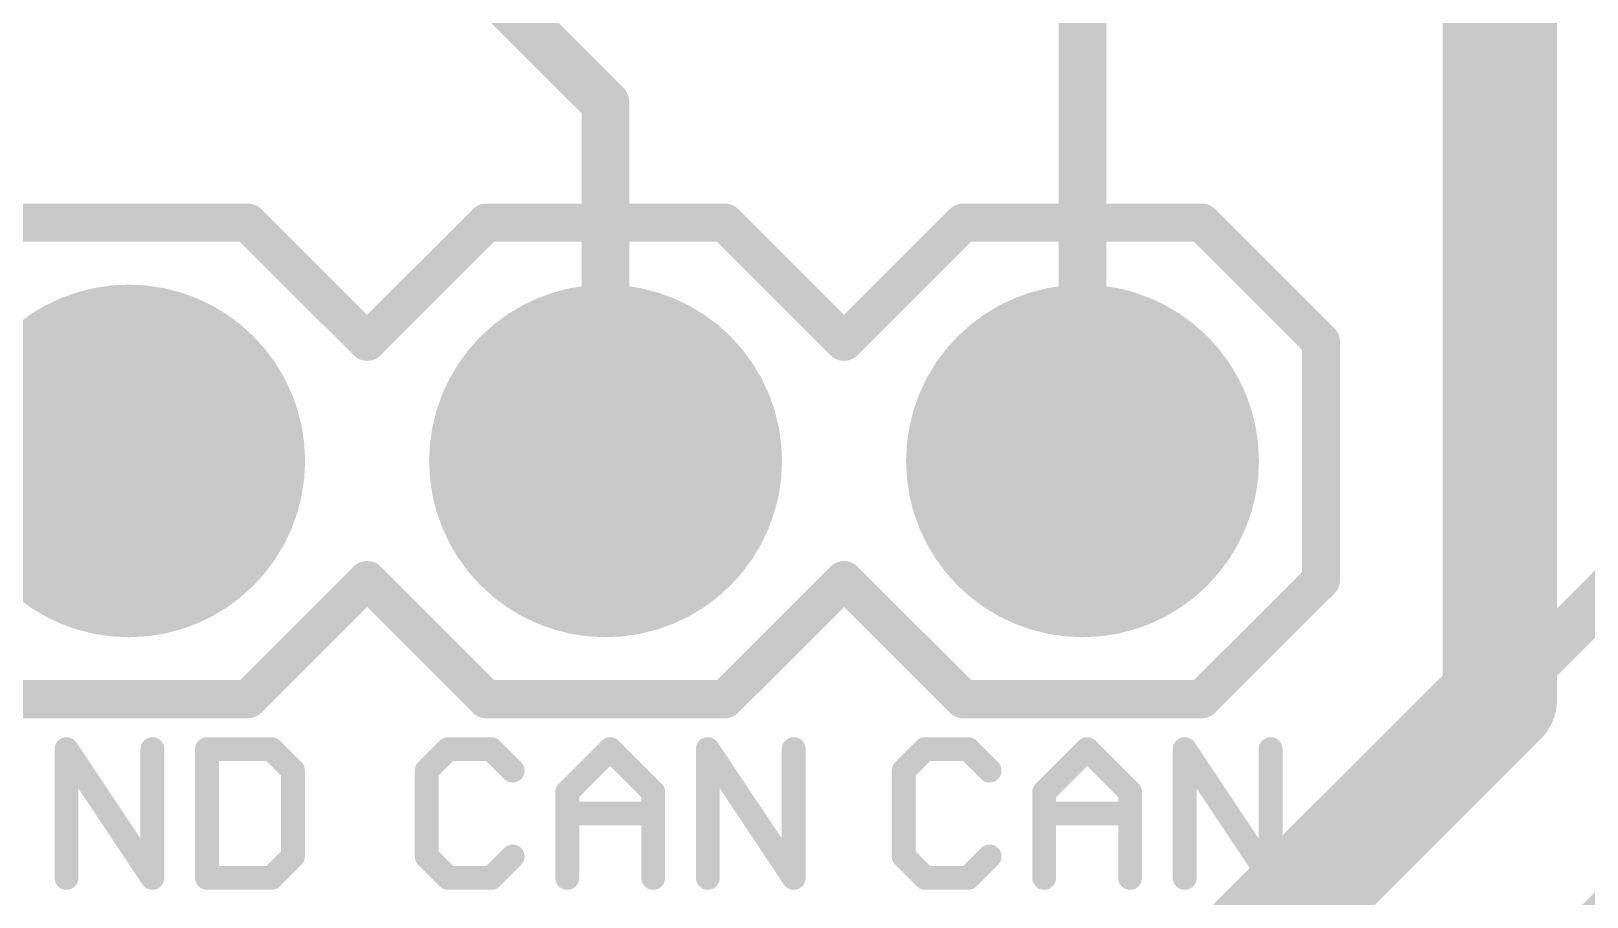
# Model space of a CAD drawing. Extents: x -28 to 79, y -27 to 67.
# Drawn here: x 37.58 to 45.87, y 38.32 to 42.93 of the extents above; entities that cross this region are included whole.
import ezdxf

# ---------------------------------------------------------------- set-up
doc = ezdxf.new("R2010")
doc.units = 0
for name, color, linetype in [('1', 12, 'CONTINUOUS'), ('16', 132, 'CONTINUOUS'), ('17', 110, 'CONTINUOUS'), ('21', 41, 'CONTINUOUS'), ('51', 53, 'CONTINUOUS')]:
    doc.layers.add(name, color=color, linetype=linetype)

# ---------------------------------------------------------------- blocks, each defined once
blk = doc.blocks.new('RECT')
blk.add_solid([(-0.5, -0.5), (0.5, -0.5), (-0.5, 0.5), (0.5, 0.5)])
blk = doc.blocks.new('ROUNDP')
at = {"const_width": 0.5}
blk.add_lwpolyline([(0, -0.25, 1), (0, 0.25, 1), (0, -0.25)], format="xyb", dxfattribs=at)

msp = doc.modelspace()

# ---------------------------------------------------------------- linework, layer by layer
at = {"layer": '1', "const_width": 0.6096}
for points in [[(45.4025, 39.37), (45.4025, 50.165)], [(43.815, 37.7825), (45.4025, 39.37)]]:
    msp.add_lwpolyline(points, dxfattribs=at)
at = {"layer": '1', "const_width": 0.3048}
for points in [[(45.5103, 39.2622, 1), (45.2947, 39.4778)], [(45.2501, 39.37, 1), (45.5549, 39.37)]]:
    msp.add_lwpolyline(points, format="xyb", dxfattribs=at)
at = {"layer": '16', "const_width": 0.254}
for points in [[(40.64, 42.545), (39.37, 43.815)], [(43.18, 43.18), (43.18, 40.64)], [(40.64, 40.64), (40.64, 42.545)], [(46.355, 40.3225), (38.4175, 32.385)], [(48.006, 40.259), (39.751, 32.004)]]:
    msp.add_lwpolyline(points, dxfattribs=at)
at = {"layer": '16', "const_width": 0.127}
for points in [[(40.7035, 42.545, 1), (40.5765, 42.545)], [(40.5951, 42.5001, 1), (40.6849, 42.5899)], [(40.5765, 40.64, 1), (40.7035, 40.64)], [(43.1165, 40.64, 1), (43.2435, 40.64)]]:
    msp.add_lwpolyline(points, format="xyb", dxfattribs=at)
at = {"layer": '21'}
for points, const_width in [([(37.465, 41.91), (38.735, 41.91)], 0.2032), ([(38.735, 41.91), (39.37, 41.275)], 0.2032), ([(39.37, 41.275), (40.005, 41.91)], 0.2032), ([(40.005, 41.91), (41.275, 41.91)], 0.2032), ([(41.275, 41.91), (41.91, 41.275)], 0.2032), ([(42.545, 41.91), (41.91, 41.275)], 0.2032), ([(42.545, 41.91), (43.815, 41.91)], 0.2032), ([(43.815, 41.91), (44.45, 41.275)], 0.2032), ([(44.45, 41.275), (44.45, 40.005)], 0.2032), ([(39.37, 40.005), (38.735, 39.37)], 0.2032), ([(40.005, 39.37), (39.37, 40.005)], 0.2032), ([(41.91, 40.005), (41.275, 39.37)], 0.2032), ([(41.91, 40.005), (42.545, 39.37)], 0.2032), ([(44.45, 40.005), (43.815, 39.37)], 0.2032), ([(38.735, 39.37), (37.465, 39.37)], 0.2032), ([(41.275, 39.37), (40.005, 39.37)], 0.2032), ([(43.815, 39.37), (42.545, 39.37)], 0.2032), ([(37.7689, 38.4175), (37.7689, 39.1039)], 0.127), ([(37.7689, 39.1039), (38.2265, 38.4175)], 0.127), ([(38.2265, 38.4175), (38.2265, 39.1039)], 0.127), ([(38.5173, 39.1039), (38.5173, 38.4175)], 0.127), ([(38.8605, 39.1039), (38.5173, 39.1039)], 0.127), ([(38.9749, 38.9895), (38.8605, 39.1039)], 0.127), ([(39.8019, 39.1039), (39.6875, 38.9895)], 0.127), ([(40.0307, 39.1039), (39.8019, 39.1039)], 0.127), ([(40.1451, 38.9895), (40.0307, 39.1039)], 0.127), ([(40.4359, 38.8751), (40.6647, 39.1039)], 0.127), ([(40.6647, 39.1039), (40.8935, 38.8751)], 0.127), ([(41.1843, 38.4175), (41.1843, 39.1039)], 0.127), ([(41.1843, 39.1039), (41.6419, 38.4175)], 0.127), ([(41.6419, 38.4175), (41.6419, 39.1039)], 0.127), ([(42.3419, 39.1039), (42.2275, 38.9895)], 0.127), ([(42.5707, 39.1039), (42.3419, 39.1039)], 0.127), ([(42.6851, 38.9895), (42.5707, 39.1039)], 0.127), ([(42.9759, 38.8751), (43.2047, 39.1039)], 0.127), ([(43.2047, 39.1039), (43.4335, 38.8751)], 0.127), ([(43.7243, 38.4175), (43.7243, 39.1039)], 0.127), ([(43.7243, 39.1039), (44.1819, 38.4175)], 0.127), ([(44.1819, 38.4175), (44.1819, 39.1039)], 0.127), ([(38.9749, 38.5319), (38.9749, 38.9895)], 0.127), ([(39.6875, 38.9895), (39.6875, 38.5319)], 0.127), ([(42.2275, 38.9895), (42.2275, 38.5319)], 0.127), ([(40.4359, 38.4175), (40.4359, 38.8751)], 0.127), ([(40.8935, 38.8751), (40.8935, 38.4175)], 0.127), ([(42.9759, 38.4175), (42.9759, 38.8751)], 0.127), ([(43.4335, 38.8751), (43.4335, 38.4175)], 0.127), ([(40.4359, 38.7607), (40.8935, 38.7607)], 0.127), ([(42.9759, 38.7607), (43.4335, 38.7607)], 0.127), ([(38.8605, 38.4175), (38.9749, 38.5319)], 0.127), ([(39.6875, 38.5319), (39.8019, 38.4175)], 0.127), ([(40.0307, 38.4175), (40.1451, 38.5319)], 0.127), ([(42.2275, 38.5319), (42.3419, 38.4175)], 0.127), ([(42.5707, 38.4175), (42.6851, 38.5319)], 0.127), ([(38.5173, 38.4175), (38.8605, 38.4175)], 0.127), ([(39.8019, 38.4175), (40.0307, 38.4175)], 0.127), ([(42.3419, 38.4175), (42.5707, 38.4175)], 0.127)]:
    msp.add_lwpolyline(points, dxfattribs=dict(at, const_width=const_width))
for points, const_width in [([(38.7709, 41.9459, 1), (38.6991, 41.8741)], 0.1016), ([(38.735, 41.8592, 1), (38.735, 41.9608)], 0.1016), ([(40.005, 41.9608, 1), (40.005, 41.8592)], 0.1016), ([(40.0409, 41.8741, 1), (39.9691, 41.9459)], 0.1016), ([(41.3109, 41.9459, 1), (41.2391, 41.8741)], 0.1016), ([(41.275, 41.8592, 1), (41.275, 41.9608)], 0.1016), ([(42.545, 41.9608, 1), (42.545, 41.8592)], 0.1016), ([(42.5809, 41.8741, 1), (42.5091, 41.9459)], 0.1016), ([(43.8509, 41.9459, 1), (43.7791, 41.8741)], 0.1016), ([(43.815, 41.8592, 1), (43.815, 41.9608)], 0.1016), ([(39.3341, 41.3109, 1), (39.4059, 41.2391)], 0.1016), ([(39.3341, 41.2391, 1), (39.4059, 41.3109)], 0.1016), ([(41.8741, 41.3109, 1), (41.9459, 41.2391)], 0.1016), ([(41.8741, 41.2391, 1), (41.9459, 41.3109)], 0.1016), ([(44.5008, 41.275, 1), (44.3992, 41.275)], 0.1016), ([(44.4141, 41.2391, 1), (44.4859, 41.3109)], 0.1016), ([(39.4059, 40.0409, 1), (39.3341, 39.9691)], 0.1016), ([(39.4059, 39.9691, 1), (39.3341, 40.0409)], 0.1016), ([(41.9459, 40.0409, 1), (41.8741, 39.9691)], 0.1016), ([(41.9459, 39.9691, 1), (41.8741, 40.0409)], 0.1016), ([(44.4859, 39.9691, 1), (44.4141, 40.0409)], 0.1016), ([(44.3992, 40.005, 1), (44.5008, 40.005)], 0.1016), ([(38.6991, 39.4059, 1), (38.7709, 39.3341)], 0.1016), ([(38.735, 39.3192, 1), (38.735, 39.4208)], 0.1016), ([(40.005, 39.4208, 1), (40.005, 39.3192)], 0.1016), ([(39.9691, 39.3341, 1), (40.0409, 39.4059)], 0.1016), ([(41.2391, 39.4059, 1), (41.3109, 39.3341)], 0.1016), ([(41.275, 39.3192, 1), (41.275, 39.4208)], 0.1016), ([(42.545, 39.4208, 1), (42.545, 39.3192)], 0.1016), ([(42.5091, 39.3341, 1), (42.5809, 39.4059)], 0.1016), ([(43.7791, 39.4059, 1), (43.8509, 39.3341)], 0.1016), ([(43.815, 39.3192, 1), (43.815, 39.4208)], 0.1016), ([(37.8007, 39.1039, 1), (37.7372, 39.1039)], 0.0635), ([(37.7953, 39.1215, 1), (37.7425, 39.0863)], 0.0635), ([(38.2583, 39.1039, 1), (38.1948, 39.1039)], 0.0635), ([(38.5491, 39.1039, 1), (38.4856, 39.1039)], 0.0635), ([(38.5173, 39.1356, 1), (38.5173, 39.0721)], 0.0635), ([(38.883, 39.1263, 1), (38.8381, 39.0814)], 0.0635), ([(38.8605, 39.0721, 1), (38.8605, 39.1356)], 0.0635), ([(39.8019, 39.1356, 1), (39.8019, 39.0721)], 0.0635), ([(39.8243, 39.0814, 1), (39.7794, 39.1263)], 0.0635), ([(40.0531, 39.1263, 1), (40.0082, 39.0814)], 0.0635), ([(40.0307, 39.0721, 1), (40.0307, 39.1356)], 0.0635), ([(40.6872, 39.1263, 1), (40.6423, 39.0814)], 0.0635), ([(40.6872, 39.0814, 1), (40.6423, 39.1263)], 0.0635), ([(41.2161, 39.1039, 1), (41.1526, 39.1039)], 0.0635), ([(41.2107, 39.1215, 1), (41.1579, 39.0863)], 0.0635), ([(41.6737, 39.1039, 1), (41.6102, 39.1039)], 0.0635), ([(42.3419, 39.1356, 1), (42.3419, 39.0721)], 0.0635), ([(42.3643, 39.0814, 1), (42.3194, 39.1263)], 0.0635), ([(42.5931, 39.1263, 1), (42.5482, 39.0814)], 0.0635), ([(42.5707, 39.0721, 1), (42.5707, 39.1356)], 0.0635), ([(43.2272, 39.1263, 1), (43.1823, 39.0814)], 0.0635), ([(43.2272, 39.0814, 1), (43.1823, 39.1263)], 0.0635), ([(43.7561, 39.1039, 1), (43.6926, 39.1039)], 0.0635), ([(43.7507, 39.1215, 1), (43.6979, 39.0863)], 0.0635), ([(44.2137, 39.1039, 1), (44.1502, 39.1039)], 0.0635), ([(39.0067, 38.9895, 1), (38.9432, 38.9895)], 0.0635), ([(38.9525, 38.967, 1), (38.9974, 39.0119)], 0.0635), ([(39.7193, 38.9895, 1), (39.6557, 38.9895)], 0.0635), ([(39.665, 39.0119, 1), (39.71, 38.967)], 0.0635), ([(40.1226, 38.967, 1), (40.1675, 39.0119)], 0.0635), ([(42.2593, 38.9895, 1), (42.1957, 38.9895)], 0.0635), ([(42.205, 39.0119, 1), (42.25, 38.967)], 0.0635), ([(42.6626, 38.967, 1), (42.7075, 39.0119)], 0.0635), ([(40.4677, 38.8751, 1), (40.4042, 38.8751)], 0.0635), ([(40.4135, 38.8975, 1), (40.4584, 38.8526)], 0.0635), ([(40.9253, 38.8751, 1), (40.8618, 38.8751)], 0.0635), ([(40.8711, 38.8526, 1), (40.916, 38.8975)], 0.0635), ([(43.0077, 38.8751, 1), (42.9442, 38.8751)], 0.0635), ([(42.9535, 38.8975, 1), (42.9984, 38.8526)], 0.0635), ([(43.4653, 38.8751, 1), (43.4018, 38.8751)], 0.0635), ([(43.4111, 38.8526, 1), (43.456, 38.8975)], 0.0635), ([(40.4359, 38.7924, 1), (40.4359, 38.7289)], 0.0635), ([(40.8935, 38.7289, 1), (40.8935, 38.7924)], 0.0635), ([(42.9759, 38.7924, 1), (42.9759, 38.7289)], 0.0635), ([(43.4335, 38.7289, 1), (43.4335, 38.7924)], 0.0635), ([(38.9432, 38.5319, 1), (39.0067, 38.5319)], 0.0635), ([(38.9974, 38.5094, 1), (38.9525, 38.5543)], 0.0635), ([(39.71, 38.5543, 1), (39.665, 38.5094)], 0.0635), ([(39.6557, 38.5319, 1), (39.7193, 38.5319)], 0.0635), ([(40.1675, 38.5094, 1), (40.1226, 38.5543)], 0.0635), ([(42.1957, 38.5319, 1), (42.2593, 38.5319)], 0.0635), ([(42.25, 38.5543, 1), (42.205, 38.5094)], 0.0635), ([(42.7075, 38.5094, 1), (42.6626, 38.5543)], 0.0635), ([(37.7372, 38.4175, 1), (37.8007, 38.4175)], 0.0635), ([(38.1948, 38.4175, 1), (38.2583, 38.4175)], 0.0635), ([(38.2001, 38.3999, 1), (38.2529, 38.4351)], 0.0635), ([(38.5173, 38.4493, 1), (38.5173, 38.3858)], 0.0635), ([(38.4856, 38.4175, 1), (38.5491, 38.4175)], 0.0635), ([(38.8381, 38.44, 1), (38.883, 38.395)], 0.0635), ([(38.8605, 38.3858, 1), (38.8605, 38.4493)], 0.0635), ([(39.8019, 38.4493, 1), (39.8019, 38.3858)], 0.0635), ([(39.7794, 38.395, 1), (39.8243, 38.44)], 0.0635), ([(40.0082, 38.44, 1), (40.0531, 38.395)], 0.0635), ([(40.0307, 38.3858, 1), (40.0307, 38.4493)], 0.0635), ([(40.4042, 38.4175, 1), (40.4677, 38.4175)], 0.0635), ([(40.8618, 38.4175, 1), (40.9253, 38.4175)], 0.0635), ([(41.1526, 38.4175, 1), (41.2161, 38.4175)], 0.0635), ([(41.6102, 38.4175, 1), (41.6737, 38.4175)], 0.0635), ([(41.6155, 38.3999, 1), (41.6683, 38.4351)], 0.0635), ([(42.3419, 38.4493, 1), (42.3419, 38.3858)], 0.0635), ([(42.3194, 38.395, 1), (42.3643, 38.44)], 0.0635), ([(42.5482, 38.44, 1), (42.5931, 38.395)], 0.0635), ([(42.5707, 38.3858, 1), (42.5707, 38.4493)], 0.0635), ([(42.9442, 38.4175, 1), (43.0077, 38.4175)], 0.0635), ([(43.4018, 38.4175, 1), (43.4653, 38.4175)], 0.0635), ([(43.6926, 38.4175, 1), (43.7561, 38.4175)], 0.0635), ([(44.1502, 38.4175, 1), (44.2137, 38.4175)], 0.0635), ([(44.1555, 38.3999, 1), (44.2083, 38.4351)], 0.0635)]:
    msp.add_lwpolyline(points, format="xyb", dxfattribs=dict(at, const_width=const_width))

# ---------------------------------------------------------------- block references
at = {"layer": '17', "xscale": 1.8796, "yscale": 1.8796, "rotation": 90}
for p in [(38.1, 40.64), (38.1, 40.64), (40.64, 40.64), (40.64, 40.64), (43.18, 40.64), (43.18, 40.64)]:
    msp.add_blockref('ROUNDP', p, dxfattribs=at)
at = {"layer": '51', "xscale": 0.508, "yscale": 0.508}
for p in [(38.1, 40.64), (40.64, 40.64), (43.18, 40.64)]:
    msp.add_blockref('RECT', p, dxfattribs=at)

doc.saveas('drawing.dxf')
